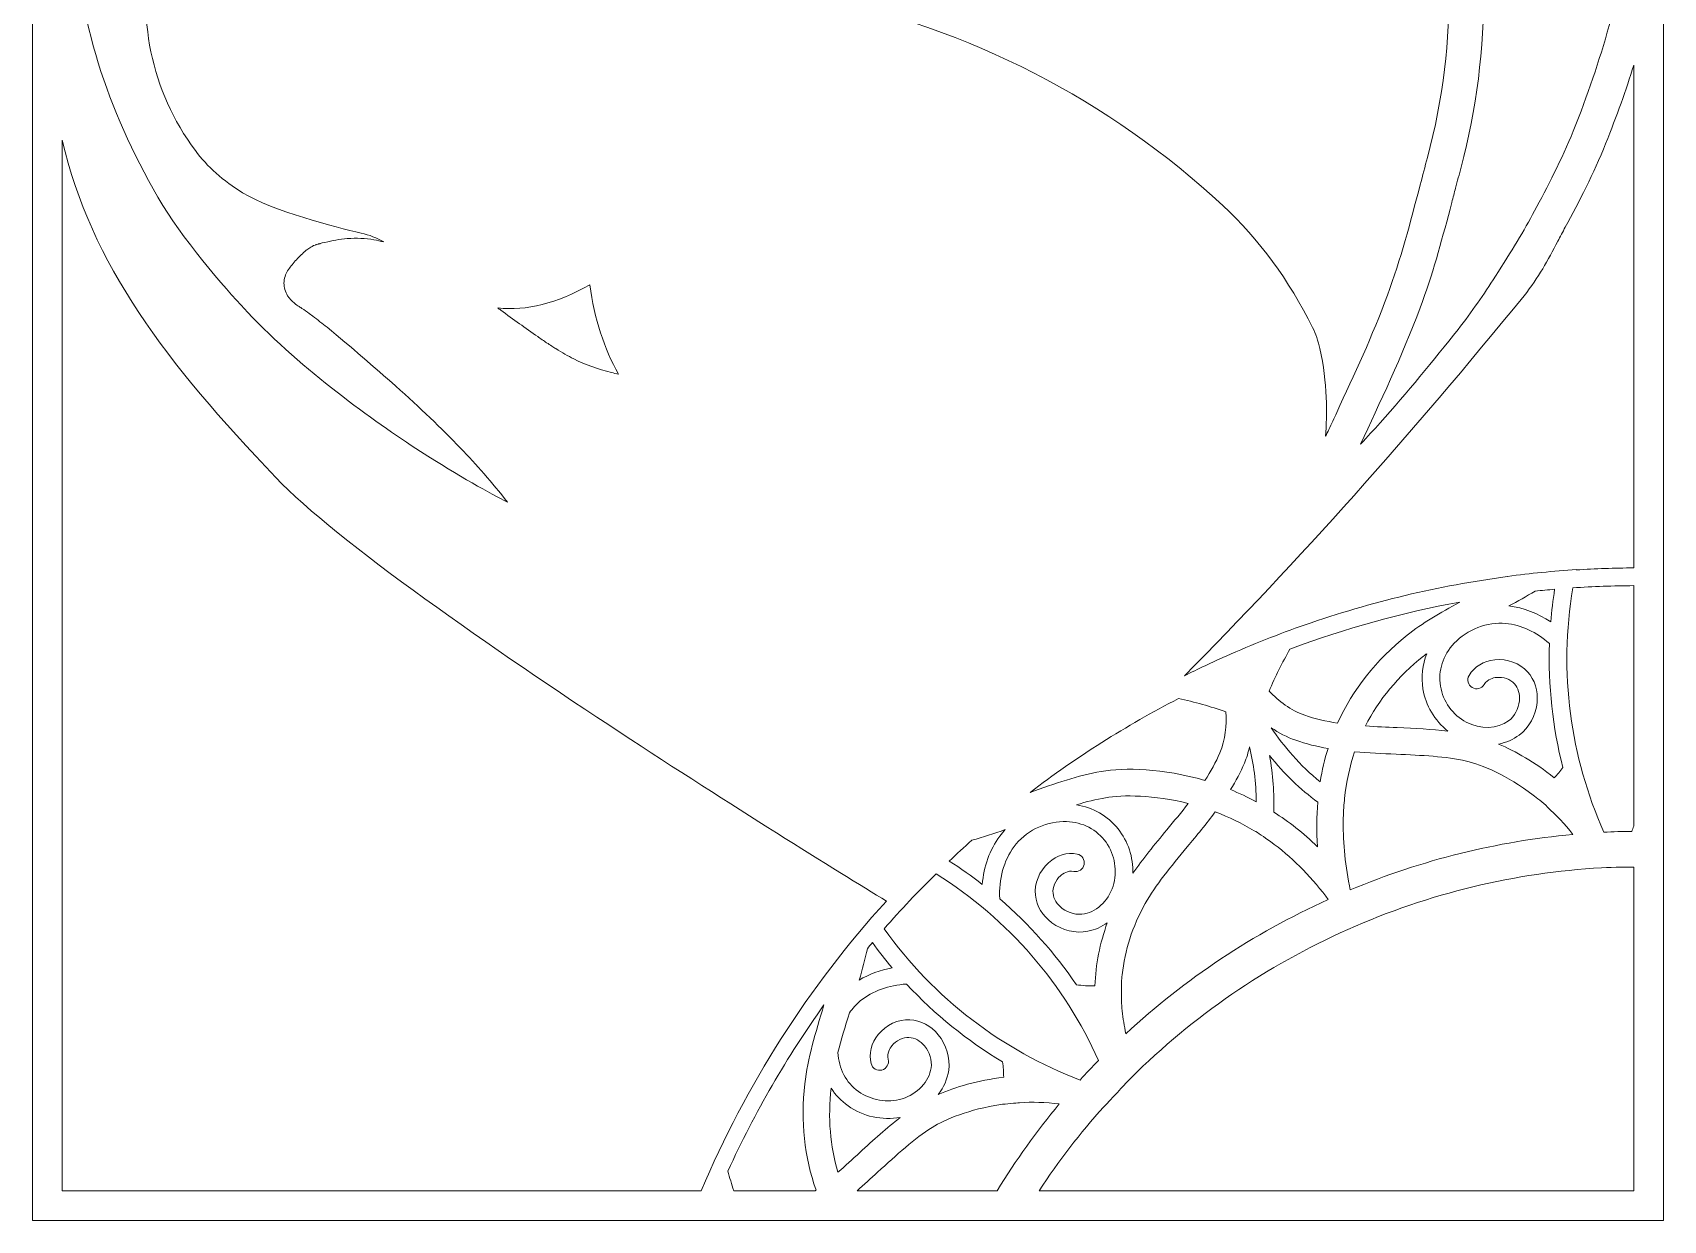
# Model space of a CAD drawing. Header units: millimetres. Extents: x 31 to 886, y -1164 to 562.
# Drawn here: x 501 to 886.3, y 0.4 to 281 of the extents above; entities that cross this region are included whole.
import ezdxf

# ---------------------------------------------------------------- set-up
doc = ezdxf.new("R2010")
doc.units = ezdxf.units.MM
doc.header["$MEASUREMENT"] = 0
doc.layers.add('Layer 5', color=7, linetype='Continuous')

msp = doc.modelspace()

# ---------------------------------------------------------------- linework, layer by layer
at = {"layer": 'Layer 5', "lineweight": 0}
msp.add_lwpolyline([(501, 561.66), (501, 0.43), (501, 0.43), (886.3, 0.43), (886.3, 160.19), (886.3, 561.66), (501, 561.66)], dxfattribs=at)
for points, knots in [([(828.84, 216.04), (831.77, 223.83), (833.77, 231.37), (835.89, 239.35), (835.89, 239.35), (836.31, 240.94), (836.31, 240.94), (836.61, 242.07), (836.91, 243.19), (837.2, 244.31), (837.63, 245.95), (838.06, 247.59), (838.51, 249.26), (842.15, 262.74), (843.97, 277.38), (843.79, 291.61), (843.6, 306.95), (841.2, 321.23), (836.67, 334.04), (833.66, 342.56), (829.73, 349.67), (824.31, 356.42), (818.16, 364.09), (811.91, 369.18), (804.08, 372.95), (795.13, 377.24), (787.47, 379.01), (777.71, 379.01), (777.58, 379.01), (777.44, 379.01), (777.31, 379.01), (764.78, 378.95), (752.05, 375.74), (738.39, 369.19), (727.79, 364.1), (715.92, 356.14), (706.65, 347.89), (704.4, 345.88), (701.78, 343.71), (699.25, 341.6), (698.38, 340.87), (697.52, 340.16), (696.7, 339.47), (696.12, 340.28), (695.61, 341.02), (695.08, 341.79), (694.48, 342.66), (693.86, 343.56), (693.11, 344.6), (686.11, 354.33), (678.5, 362.62), (668.43, 371.49), (656.72, 381.8), (642.62, 390.24), (628.7, 395.27), (616.13, 399.81), (603.8, 402.11), (591.01, 402.31), (587.47, 402.36), (583.88, 402.16), (579.71, 401.68), (566.68, 400.17), (554, 396.07), (543.06, 389.81), (536.81, 386.23), (531.72, 381.71), (526.63, 377.01), (522.66, 373.35), (520.02, 369.85), (517.5, 366.1), (519.47, 372.21), (522.13, 378.17), (525.11, 384.64), (525.15, 384.72), (525.23, 384.88), (525.27, 384.97), (527.02, 388.6), (530.01, 392.6), (532.2, 395.31), (541.12, 406.32), (551.59, 414.88), (562.49, 420.06), (574.22, 425.63), (585.6, 428.28), (599.36, 428.63), (600.2, 428.65), (600.88, 428.63), (601.71, 428.58), (612.02, 427.98), (620.1, 426.36), (628.73, 423.18), (644.16, 417.5), (658.33, 407.88), (670.83, 394.59), (671.88, 393.48), (675.04, 389.93), (678.39, 386.18), (683.36, 380.6), (688.5, 374.83), (689.43, 373.97), (689.63, 373.79), (689.88, 373.69), (690.15, 373.7), (690.42, 373.72), (690.67, 373.83), (690.85, 374.03), (691, 374.19), (691.37, 374.61), (691.91, 375.22), (709.83, 395.32), (718.08, 403.01), (721.85, 405.93), (729.4, 411.78), (738.51, 416.85), (746.84, 419.84), (757.26, 423.59), (767.88, 425.51), (778.41, 425.54), (778.49, 425.54), (778.56, 425.54), (778.64, 425.54), (784.92, 425.54), (791.32, 424.81), (797.65, 423.38), (808.16, 421.01), (818.12, 416.98), (826.47, 411.72), (838.19, 404.34), (846.77, 396.64), (854.27, 386.76), (862.11, 376.46), (867.63, 365.88), (872.16, 352.49), (875.95, 341.28), (877.86, 327.27), (877.54, 313.02), (877.28, 301.6), (875.92, 291.42), (873.5, 282.76), (871.11, 274.23), (868.41, 266.28), (864.98, 257.74), (862.37, 251.23), (858.74, 244.27), (855.87, 238.94), (853.33, 234.2), (850.47, 229.43), (846.6, 223.47), (843.85, 219.23), (841.1, 215.08), (837.78, 210.91), (831.99, 203.65), (825.75, 195.94), (819.36, 188.83), (817.94, 187.25), (816.4, 185.57), (814.74, 183.82), (819.14, 193.15), (824.61, 204.76), (828.84, 216.04)], [0, 0, 0, 0, 1, 1, 1, 2, 2, 2, 3, 3, 3, 4, 4, 4, 5, 5, 5, 6, 6, 6, 7, 7, 7, 8, 8, 8, 9, 9, 9, 10, 10, 10, 11, 11, 11, 12, 12, 12, 13, 13, 13, 14, 14, 14, 15, 15, 15, 16, 16, 16, 17, 17, 17, 18, 18, 18, 19, 19, 19, 20, 20, 20, 21, 21, 21, 22, 22, 22, 23, 23, 23, 24, 24, 24, 25, 25, 25, 26, 26, 26, 27, 27, 27, 28, 28, 28, 29, 29, 29, 30, 30, 30, 31, 31, 31, 32, 32, 32, 33, 33, 33, 34, 34, 34, 35, 35, 35, 36, 36, 36, 37, 37, 37, 38, 38, 38, 39, 39, 39, 40, 40, 40, 41, 41, 41, 42, 42, 42, 43, 43, 43, 44, 44, 44, 45, 45, 45, 46, 46, 46, 47, 47, 47, 48, 48, 48, 49, 49, 49, 50, 50, 50, 51, 51, 51, 52, 52, 52, 53, 53, 53, 53]), ([(805.15, 206.38), (804.74, 208.18), (804.15, 209.86), (803.4, 211.38), (797.88, 222.55), (790.76, 232.24), (782.22, 240.18), (755.38, 265.16), (722.14, 282.22), (686.1, 289.5), (674.49, 291.85), (663.55, 291.36), (653.46, 290.48), (652.54, 290.4), (651.54, 290.53), (650.54, 290.71), (650.62, 290.99), (650.71, 291.28), (650.8, 291.57), (651.24, 293.02), (651.74, 294.66), (651.46, 296.07), (650.14, 302.73), (647.36, 307.8), (641.86, 313.57), (641.15, 314.31), (640.19, 314.49), (639.42, 314.63), (639.07, 314.7), (638.74, 314.76), (638.48, 314.86), (638.32, 314.92), (638.16, 314.98), (638, 315.04), (637.21, 315.33), (636.31, 315.66), (635.84, 316.14), (629.6, 322.48), (622.87, 329.09), (615.18, 334.15), (605.6, 340.45), (597.5, 343.88), (588.91, 345.26), (583.81, 346.08), (578.51, 345.92), (573.16, 344.78), (564.01, 342.83), (556.39, 339.33), (549.84, 334.08), (539.19, 325.53), (532.1, 314.6), (529.35, 302.47), (525.35, 284.85), (528.93, 267.34), (539.45, 253.16), (542.26, 249.37), (546.01, 246.03), (550.62, 243.22), (557.8, 238.84), (572.59, 235.09), (578.62, 233.68), (580.53, 233.24), (582.34, 232.53), (583.98, 231.58), (583.23, 231.79), (582.44, 231.97), (581.65, 232.11), (579.66, 232.45), (577.54, 232.55), (575.35, 232.39), (573.5, 232.26), (571.76, 231.87), (570.08, 231.49), (570.08, 231.49), (569.42, 231.34), (569.42, 231.34), (569.25, 231.31), (569.1, 231.26), (568.95, 231.22), (568.87, 231.19), (568.78, 231.17), (568.69, 231.14), (568.62, 231.13), (568.52, 231.1), (568.43, 231.07), (568.43, 231.07), (568.02, 230.95), (568.02, 230.95), (567.96, 230.93), (567.8, 230.88), (567.76, 230.86), (567.29, 230.69), (566.78, 230.4), (566.48, 230.21), (566.14, 229.98), (565.87, 229.79), (565.65, 229.61), (564.79, 228.88), (564.08, 228.2), (563.34, 227.4), (562.96, 226.99), (562.66, 226.66), (562.29, 226.19), (562.22, 226.09), (562.14, 226), (562.07, 225.91), (561.81, 225.59), (561.54, 225.25), (561.23, 224.73), (560.82, 224.02), (560.37, 222.9), (560.38, 221.85), (560.38, 220.89), (560.73, 219.73), (561.25, 218.89), (561.74, 218.12), (562.3, 217.62), (562.79, 217.17), (563.22, 216.78), (563.6, 216.54), (563.97, 216.31), (564.09, 216.23), (564.21, 216.15), (564.34, 216.07), (564.34, 216.07), (564.59, 215.9), (564.59, 215.9), (565.2, 215.49), (565.78, 215.11), (566.37, 214.66), (566.37, 214.66), (567.22, 214.03), (567.22, 214.03), (568.33, 213.19), (569.48, 212.33), (570.56, 211.44), (576.28, 206.71), (581.74, 202.02), (586.8, 197.51), (592.55, 192.39), (597.55, 187.6), (602.11, 182.87), (605.88, 178.97), (609.53, 174.76), (613.2, 170.1), (609.19, 172.13), (601.8, 176.19), (592.66, 182.1), (581.32, 189.42), (565.01, 201.08), (551.76, 214.99), (548.39, 218.52), (537.5, 230.73), (531.78, 240.21), (519.24, 261.01), (512.23, 282.55), (510.95, 304.22), (510.28, 315.5), (511.22, 326.43), (513.67, 335.84), (513.67, 335.84), (513.67, 335.84), (513.67, 335.84), (515.67, 343.51), (517, 348.57), (520.28, 354.78), (523.58, 361.02), (527.25, 365.97), (532.18, 370.83), (537.27, 375.85), (542.16, 379.69), (547.12, 382.57), (556.85, 388.22), (567.81, 391.79), (580.62, 393.51), (584.13, 393.98), (587.58, 394.17), (590.9, 394.08), (603.41, 393.74), (614.81, 391.61), (625.74, 387.55), (639.13, 382.59), (651.7, 375.06), (663.09, 365.18), (671.75, 357.67), (679.58, 349.15), (686.36, 339.86), (686.69, 339.41), (694.37, 328.89), (695, 328.5), (695.32, 328.3), (695.72, 328.29), (696.05, 328.49), (696.62, 328.83), (707.47, 337.81), (712.17, 341.83), (722.4, 350.58), (732.59, 357.42), (742.46, 362.16), (754.31, 367.84), (766.1, 370.72), (777.55, 370.71), (786.56, 370.71), (793.64, 369.11), (800.49, 365.52), (813.49, 358.72), (823.29, 346.88), (828.84, 331.29), (837.31, 307.45), (837.92, 279.14), (830.56, 251.57), (829.98, 249.39), (829.41, 247.24), (828.85, 245.1), (826.5, 236.1), (824.28, 227.59), (821.1, 218.99), (817.6, 209.5), (813.28, 200.23), (809.11, 191.27), (808.5, 189.94), (807.88, 188.61), (807.26, 187.28), (807.05, 186.82), (806.77, 186.27), (806.48, 185.68), (806.86, 190.64), (806.96, 198.42), (805.15, 206.38)], [0, 0, 0, 0, 1, 1, 1, 2, 2, 2, 3, 3, 3, 4, 4, 4, 5, 5, 5, 6, 6, 6, 7, 7, 7, 8, 8, 8, 9, 9, 9, 10, 10, 10, 11, 11, 11, 12, 12, 12, 13, 13, 13, 14, 14, 14, 15, 15, 15, 16, 16, 16, 17, 17, 17, 18, 18, 18, 19, 19, 19, 20, 20, 20, 21, 21, 21, 22, 22, 22, 23, 23, 23, 24, 24, 24, 25, 25, 25, 26, 26, 26, 27, 27, 27, 28, 28, 28, 29, 29, 29, 30, 30, 30, 31, 31, 31, 32, 32, 32, 33, 33, 33, 34, 34, 34, 35, 35, 35, 36, 36, 36, 37, 37, 37, 38, 38, 38, 39, 39, 39, 40, 40, 40, 41, 41, 41, 42, 42, 42, 43, 43, 43, 44, 44, 44, 45, 45, 45, 46, 46, 46, 47, 47, 47, 48, 48, 48, 49, 49, 49, 50, 50, 50, 51, 51, 51, 52, 52, 52, 53, 53, 53, 54, 54, 54, 55, 55, 55, 56, 56, 56, 57, 57, 57, 58, 58, 58, 59, 59, 59, 60, 60, 60, 61, 61, 61, 62, 62, 62, 63, 63, 63, 64, 64, 64, 65, 65, 65, 66, 66, 66, 67, 67, 67, 68, 68, 68, 69, 69, 69, 70, 70, 70, 71, 71, 71, 72, 72, 72, 73, 73, 73, 74, 74, 74, 75, 75, 75, 76, 76, 76, 76]), ([(865.72, 154.11), (865.72, 154.13), (865.73, 154.15), (865.73, 154.17), (860.31, 153.82), (854.89, 153.29), (849.47, 152.57), (849.44, 152.56), (849.4, 152.54), (849.37, 152.52), (833.24, 150.38), (817.26, 146.58), (801.65, 141.13), (801.65, 141.14), (801.66, 141.14), (801.66, 141.15), (795.39, 138.96), (789.16, 136.49), (782.99, 133.75), (779.66, 132.26), (776.37, 130.71), (773.14, 129.09), (799.72, 155.89), (826.65, 186.02), (853.38, 218.89), (856.81, 223.11), (859.02, 227.31), (861.36, 231.77), (861.93, 232.84), (862.51, 233.96), (863.12, 235.07), (866.39, 241.11), (869.82, 247.69), (872.66, 254.8), (875.29, 261.4), (877.49, 267.52), (879.3, 273.32), (879.3, 273.32), (879.3, 154.58), (879.3, 154.58), (874.77, 154.55), (870.24, 154.4), (865.72, 154.11)], [0, 0, 0, 0, 1, 1, 1, 2, 2, 2, 3, 3, 3, 4, 4, 4, 5, 5, 5, 6, 6, 6, 7, 7, 7, 8, 8, 8, 9, 9, 9, 10, 10, 10, 11, 11, 11, 12, 12, 12, 13, 13, 13, 14, 14, 14, 14]), ([(558.48, 175.92), (572.96, 160.78), (610.73, 134.8), (639.86, 115.67), (665.98, 98.52), (691.19, 82.89), (702.74, 75.87), (684.25, 55.57), (669.52, 32.37), (658.96, 7.43), (658.96, 7.43), (508, 7.43), (508, 7.43), (508, 7.43), (508, 255.64), (508, 255.64), (514.8, 226.33), (532.62, 202.94), (558.48, 175.92)], [0, 0, 0, 0, 1, 1, 1, 2, 2, 2, 3, 3, 3, 4, 4, 4, 5, 5, 5, 6, 6, 6, 6]), ([(639.42, 200.38), (638.86, 200.48), (638.31, 200.59), (637.76, 200.73), (634.55, 201.53), (631.64, 202.58), (628.86, 203.95), (627.45, 204.64), (626.1, 205.46), (624.62, 206.38), (624.01, 206.76), (623.34, 207.19), (622.45, 207.78), (621.88, 208.16), (620.89, 208.83), (620.33, 209.22), (617.39, 211.26), (614.66, 213.26), (611.64, 215.47), (611.39, 215.64), (611.15, 215.82), (610.91, 216), (617.77, 215.26), (624.8, 217.04), (632.63, 221.47), (633.77, 213.41), (636.05, 206.34), (639.42, 200.38)], [0, 0, 0, 0, 1, 1, 1, 2, 2, 2, 3, 3, 3, 4, 4, 4, 5, 5, 5, 6, 6, 6, 7, 7, 7, 8, 8, 8, 9, 9, 9, 9]), ([(864.9, 149.86), (869.69, 150.19), (874.5, 150.36), (879.3, 150.39), (879.3, 150.39), (879.3, 93.59), (879.3, 93.59), (879.15, 93.17), (879, 92.75), (878.84, 92.33), (876.64, 92.31), (874.43, 92.25), (872.23, 92.14), (864.34, 109.92), (861.54, 129.96), (864.9, 149.86)], [0, 0, 0, 0, 1, 1, 1, 2, 2, 2, 3, 3, 3, 4, 4, 4, 5, 5, 5, 5]), ([(801.57, 119.76), (798.23, 120.95), (795.42, 123.1), (793.13, 125.47), (794.6, 128.9), (796.26, 132.21), (798.08, 135.4), (811.21, 140.3), (824.61, 144), (838.17, 146.5), (833.61, 144.02), (829.35, 141.52), (825.73, 138.65), (818.39, 132.82), (812.91, 125.86), (809.34, 117.93), (806.58, 118.33), (803.95, 118.91), (801.57, 119.76)], [0, 0, 0, 0, 1, 1, 1, 2, 2, 2, 3, 3, 3, 4, 4, 4, 5, 5, 5, 6, 6, 6, 6]), ([(849.77, 145.58), (851.87, 146.71), (853.97, 147.88), (856.01, 149.09), (857.54, 149.25), (859.07, 149.4), (860.61, 149.53), (860.2, 146.96), (859.89, 144.38), (859.68, 141.8), (856.64, 143.87), (853.25, 145.18), (849.77, 145.58)], [0, 0, 0, 0, 1, 1, 1, 2, 2, 2, 3, 3, 3, 4, 4, 4, 4]), ([(859.38, 136.74), (859.04, 126.77), (860.14, 116.9), (862.55, 107.4), (861.92, 106.56), (861.24, 105.76), (860.51, 104.99), (855.95, 108.68), (851.32, 111.28), (847.37, 112.96), (849.15, 113.32), (850.82, 114.03), (852.24, 115.1), (854.59, 116.86), (856.16, 119.74), (856.46, 122.79), (856.73, 125.55), (855.92, 128.12), (854.2, 130.03), (852.37, 132.07), (849.39, 133.16), (846.45, 132.86), (843.82, 132.6), (841.62, 131.26), (840.39, 129.18), (839.8, 128.19), (840.13, 126.91), (841.12, 126.32), (842.12, 125.73), (843.4, 126.06), (843.99, 127.05), (844.73, 128.31), (846.11, 128.62), (846.86, 128.7), (848.46, 128.86), (850.16, 128.27), (851.09, 127.23), (852.02, 126.2), (852.45, 124.77), (852.29, 123.19), (852.11, 121.32), (851.13, 119.5), (849.72, 118.44), (847.13, 116.49), (843.02, 116.36), (839.74, 118.12), (836.55, 119.82), (834.21, 123.09), (833.63, 126.66), (833.04, 130.3), (834.19, 133.9), (836.89, 136.77), (840, 140.09), (844.67, 141.88), (849.06, 141.45), (852.7, 141.09), (856.33, 139.39), (859.38, 136.74)], [0, 0, 0, 0, 1, 1, 1, 2, 2, 2, 3, 3, 3, 4, 4, 4, 5, 5, 5, 6, 6, 6, 7, 7, 7, 8, 8, 8, 9, 9, 9, 10, 10, 10, 11, 11, 11, 12, 12, 12, 13, 13, 13, 14, 14, 14, 15, 15, 15, 16, 16, 16, 17, 17, 17, 18, 18, 18, 19, 19, 19, 19]), ([(829.5, 125.98), (830.13, 122.11), (832.3, 118.5), (835.36, 116.03), (831.58, 116.47), (827.58, 116.66), (823.43, 116.84), (820.93, 116.95), (818.4, 117.06), (815.9, 117.24), (819.06, 123.47), (823.64, 128.98), (829.63, 133.73), (829.88, 133.93), (830.15, 134.12), (830.41, 134.31), (829.36, 131.69), (829.03, 128.85), (829.5, 125.98)], [0, 0, 0, 0, 1, 1, 1, 2, 2, 2, 3, 3, 3, 4, 4, 4, 5, 5, 5, 6, 6, 6, 6]), ([(771.76, 123.73), (775.54, 122.92), (779.28, 121.86), (782.96, 120.56), (783.13, 117.39), (782.81, 114.01), (781.5, 110.86), (780.6, 108.68), (779.37, 106.51), (777.96, 104.35), (768.04, 107.3), (759.04, 107.42), (753.46, 106.48), (748.08, 105.57), (742.51, 103.66), (736.66, 101.54), (747.6, 109.88), (759.33, 117.31), (771.76, 123.73)], [0, 0, 0, 0, 1, 1, 1, 2, 2, 2, 3, 3, 3, 4, 4, 4, 5, 5, 5, 6, 6, 6, 6]), ([(793.66, 116.82), (795.41, 115.63), (797.34, 114.6), (799.46, 113.85), (801.87, 112.99), (804.43, 112.38), (807.07, 111.93), (806.27, 109.39), (805.66, 106.76), (805.22, 104.04), (800.4, 107.9), (796.59, 112.46), (793.66, 116.82)], [0, 0, 0, 0, 1, 1, 1, 2, 2, 2, 3, 3, 3, 4, 4, 4, 4]), ([(784.03, 102.19), (785.3, 104.24), (786.42, 106.32), (787.3, 108.45), (787.83, 109.73), (788.23, 111.02), (788.53, 112.31), (789.45, 108.34), (790.09, 103.93), (790.1, 99.31), (788.08, 100.4), (786.05, 101.37), (784.03, 102.19)], [0, 0, 0, 0, 1, 1, 1, 2, 2, 2, 3, 3, 3, 4, 4, 4, 4]), ([(804.64, 99.25), (804.36, 95.85), (804.33, 92.34), (804.57, 88.71), (801.24, 91.95), (797.76, 94.66), (794.23, 96.91), (794.41, 101.24), (794.09, 105.71), (793.25, 110.28), (796.67, 105.94), (800.5, 102.25), (804.64, 99.25)], [0, 0, 0, 0, 1, 1, 1, 2, 2, 2, 3, 3, 3, 4, 4, 4, 4]), ([(810.68, 95.52), (810.66, 97.12), (810.88, 98.77), (810.97, 100.11), (811.38, 103.98), (812.17, 107.66), (813.35, 111.15), (816.59, 110.86), (819.9, 110.71), (823.15, 110.57), (829.21, 110.3), (834.94, 110.05), (839.75, 108.94), (843.29, 108.12), (849.38, 105.6), (855.54, 100.88), (856.3, 100.28), (857.89, 99.18), (858.89, 98.09), (860.97, 96.2), (863.01, 94.06), (864.9, 91.61), (847.01, 89.97), (829.31, 85.61), (812.31, 78.51), (812.31, 78.51), (812.12, 79.48), (812.12, 79.48), (811.02, 85.12), (810.55, 90.47), (810.68, 95.52)], [0, 0, 0, 0, 1, 1, 1, 2, 2, 2, 3, 3, 3, 4, 4, 4, 5, 5, 5, 6, 6, 6, 7, 7, 7, 8, 8, 8, 9, 9, 9, 10, 10, 10, 10]), ([(747.6, 98.61), (749.98, 99.33), (752.29, 99.91), (754.5, 100.29), (758.58, 100.98), (765.95, 100.97), (774.04, 98.93), (772.41, 96.84), (770.69, 94.75), (768.99, 92.7), (766.08, 89.19), (763.3, 85.82), (760.97, 82.43), (761.05, 86.18), (759.81, 89.99), (757.47, 92.92), (754.98, 96.03), (751.54, 97.99), (747.6, 98.61)], [0, 0, 0, 0, 1, 1, 1, 2, 2, 2, 3, 3, 3, 4, 4, 4, 5, 5, 5, 6, 6, 6, 6]), ([(758.24, 52.35), (758.3, 52.36), (758.33, 56.68), (758.28, 56.66), (758.31, 57.26), (758.36, 57.85), (758.43, 58.45), (759.02, 64.2), (760.84, 69.82), (763.89, 75.3), (766.3, 79.61), (769.95, 84.02), (773.82, 88.69), (776.06, 91.39), (778.33, 94.13), (780.42, 96.93), (783.65, 95.71), (786.72, 94.21), (789.64, 92.45), (790.45, 92.04), (791.93, 91.02), (793.45, 89.92), (798.31, 86.42), (802.69, 82.11), (806.53, 76.99), (806.53, 76.99), (807.1, 76.23), (807.1, 76.23), (789.32, 68.16), (773.25, 57.44), (759.32, 44.53), (758.9, 46.34), (758.61, 48.13), (758.43, 49.92), (758.34, 50.73), (758.28, 51.54), (758.24, 52.35)], [0, 0, 0, 0, 1, 1, 1, 2, 2, 2, 3, 3, 3, 4, 4, 4, 5, 5, 5, 6, 6, 6, 7, 7, 7, 8, 8, 8, 9, 9, 9, 10, 10, 10, 11, 11, 11, 12, 12, 12, 12]), ([(722.91, 90.22), (725.54, 90.96), (728.17, 91.83), (730.8, 92.75), (730.34, 92.26), (729.91, 91.75), (729.52, 91.22), (727.14, 87.99), (725.73, 84.03), (725.37, 79.81), (722.87, 81.75), (720.27, 83.6), (717.57, 85.32), (719.32, 86.98), (721.11, 88.61), (722.91, 90.22)], [0, 0, 0, 0, 1, 1, 1, 2, 2, 2, 3, 3, 3, 4, 4, 4, 5, 5, 5, 5]), ([(747.81, 86.97), (745.44, 87.45), (742.97, 86.7), (741.02, 84.93), (738.83, 82.94), (737.64, 80), (737.93, 77.27), (738.2, 74.71), (739.57, 72.4), (741.8, 70.75), (744.26, 68.93), (747.46, 68.17), (750.34, 68.74), (751.98, 69.06), (753.53, 69.76), (754.92, 70.74), (753.15, 65.88), (752.18, 60.88), (752, 55.82), (750.51, 55.8), (749.04, 55.89), (747.61, 56.11), (742.52, 63.58), (736.44, 70.42), (729.49, 76.43), (729.26, 81), (730.45, 85.44), (732.89, 88.73), (735.51, 92.29), (739.96, 94.56), (744.51, 94.65), (748.45, 94.73), (751.89, 93.18), (754.21, 90.3), (756.46, 87.48), (757.33, 83.55), (756.47, 80.05), (755.58, 76.43), (752.72, 73.47), (749.54, 72.84), (747.81, 72.51), (745.8, 73), (744.29, 74.12), (743.02, 75.06), (742.24, 76.33), (742.09, 77.71), (741.95, 79.1), (742.65, 80.75), (743.84, 81.84), (744.39, 82.34), (745.55, 83.16), (746.98, 82.87), (748.11, 82.64), (749.21, 83.37), (749.44, 84.5), (749.67, 85.64), (748.94, 86.74), (747.81, 86.97)], [0, 0, 0, 0, 1, 1, 1, 2, 2, 2, 3, 3, 3, 4, 4, 4, 5, 5, 5, 6, 6, 6, 7, 7, 7, 8, 8, 8, 9, 9, 9, 10, 10, 10, 11, 11, 11, 12, 12, 12, 13, 13, 13, 14, 14, 14, 15, 15, 15, 16, 16, 16, 17, 17, 17, 18, 18, 18, 19, 19, 19, 19]), ([(702.2, 69.32), (706.12, 73.81), (710.22, 78.15), (714.47, 82.33), (731.68, 71.56), (744.83, 56.05), (752.85, 38.23), (751.37, 36.71), (749.9, 35.16), (748.47, 33.58), (730.21, 40.56), (713.95, 52.78), (702.2, 69.32)], [0, 0, 0, 0, 1, 1, 1, 2, 2, 2, 3, 3, 3, 4, 4, 4, 4]), ([(738.79, 7.43), (743.4, 14.43), (748.5, 21.06), (754.06, 27.26), (755.47, 28.68), (759.5, 33), (759.49, 33.04), (759.85, 33.41), (760.22, 33.77), (760.58, 34.14), (775.15, 48.66), (792.39, 60.54), (811.74, 69.15), (831, 77.72), (851.26, 82.58), (871.69, 83.72), (874.75, 83.92), (878.04, 83.89), (879.3, 83.88), (879.3, 83.88), (879.3, 7.43), (879.3, 7.43), (879.3, 7.43), (738.79, 7.43), (738.79, 7.43)], [0, 0, 0, 0, 1, 1, 1, 2, 2, 2, 3, 3, 3, 4, 4, 4, 5, 5, 5, 6, 6, 6, 7, 7, 7, 8, 8, 8, 8]), ([(696.3, 57.19), (697.02, 59.67), (697.67, 62.15), (698.22, 64.62), (698.61, 65.1), (699, 65.58), (699.4, 66.05), (700.89, 63.99), (702.46, 62.01), (704.08, 60.08), (701.28, 59.57), (698.64, 58.6), (696.3, 57.19)], [0, 0, 0, 0, 1, 1, 1, 2, 2, 2, 3, 3, 3, 4, 4, 4, 4]), ([(714.98, 44.3), (713.22, 46.44), (710.84, 47.69), (708.27, 47.82), (705.53, 47.97), (702.66, 46.63), (700.78, 44.34), (699.11, 42.3), (698.5, 39.79), (699.1, 37.46), (699.39, 36.34), (700.53, 35.66), (701.65, 35.95), (702.77, 36.24), (703.44, 37.38), (703.15, 38.5), (702.79, 39.91), (703.54, 41.1), (704.02, 41.69), (705.04, 42.93), (706.66, 43.72), (708.05, 43.64), (709.43, 43.57), (710.75, 42.86), (711.75, 41.64), (712.95, 40.18), (713.54, 38.2), (713.29, 36.46), (712.84, 33.25), (710.03, 30.25), (706.46, 29.17), (703.01, 28.12), (699.04, 28.78), (696.11, 30.89), (693.17, 33.01), (691.47, 36.27), (691.28, 40.1), (692.05, 43.1), (692.99, 46.22), (693.97, 49.43), (694.71, 50.49), (695.57, 51.45), (696.56, 52.26), (699.45, 54.63), (703.33, 56.02), (707.47, 56.26), (714.19, 49.04), (721.85, 42.87), (730.15, 37.87), (730.34, 36.69), (730.42, 35.47), (730.44, 34.24), (724.29, 33.52), (718.98, 31.91), (714.97, 30.17), (716.27, 31.86), (717.15, 33.82), (717.44, 35.88), (717.85, 38.78), (716.93, 41.93), (714.98, 44.3)], [0, 0, 0, 0, 1, 1, 1, 2, 2, 2, 3, 3, 3, 4, 4, 4, 5, 5, 5, 6, 6, 6, 7, 7, 7, 8, 8, 8, 9, 9, 9, 10, 10, 10, 11, 11, 11, 12, 12, 12, 13, 13, 13, 14, 14, 14, 15, 15, 15, 16, 16, 16, 17, 17, 17, 18, 18, 18, 19, 19, 19, 20, 20, 20, 20]), ([(665.28, 12.07), (671.64, 25.97), (679.25, 39.1), (687.98, 51.32), (685.98, 44.79), (684.13, 38.61), (683.45, 32.72), (682.42, 23.82), (683.34, 15.4), (686.11, 7.58), (686.04, 7.53), (685.98, 7.48), (685.91, 7.43), (685.91, 7.43), (666.64, 7.43), (666.64, 7.43), (666.15, 8.97), (665.69, 10.52), (665.28, 12.07)], [0, 0, 0, 0, 1, 1, 1, 2, 2, 2, 3, 3, 3, 4, 4, 4, 5, 5, 5, 6, 6, 6, 6]), ([(706.01, 24.76), (702.83, 22.31), (699.68, 19.44), (696.42, 16.45), (694.72, 14.89), (693, 13.32), (691.27, 11.81), (689.42, 18.02), (688.88, 24.65), (689.66, 31.69), (690.7, 30.08), (692.04, 28.66), (693.66, 27.49), (697.17, 24.97), (701.76, 23.99), (706.01, 24.76)], [0, 0, 0, 0, 1, 1, 1, 2, 2, 2, 3, 3, 3, 4, 4, 4, 5, 5, 5, 5]), ([(700.66, 11.82), (705.13, 15.91), (709.36, 19.78), (713.54, 22.4), (716.55, 24.28), (722.37, 26.71), (729.74, 27.78), (730.7, 27.98), (733.64, 28.16), (734.06, 28.22), (734.06, 28.22), (734.19, 28.24), (734.19, 28.24), (737.16, 28.41), (740.31, 28.35), (743.58, 27.93), (738.21, 21.48), (733.3, 14.63), (728.87, 7.43), (728.87, 7.43), (695.79, 7.43), (695.79, 7.43), (697.43, 8.87), (699.05, 10.35), (700.66, 11.82)], [0, 0, 0, 0, 1, 1, 1, 2, 2, 2, 3, 3, 3, 4, 4, 4, 5, 5, 5, 6, 6, 6, 7, 7, 7, 8, 8, 8, 8])]:
    msp.add_open_spline(points, degree=3, knots=knots, dxfattribs=at)

doc.saveas('drawing.dxf')
